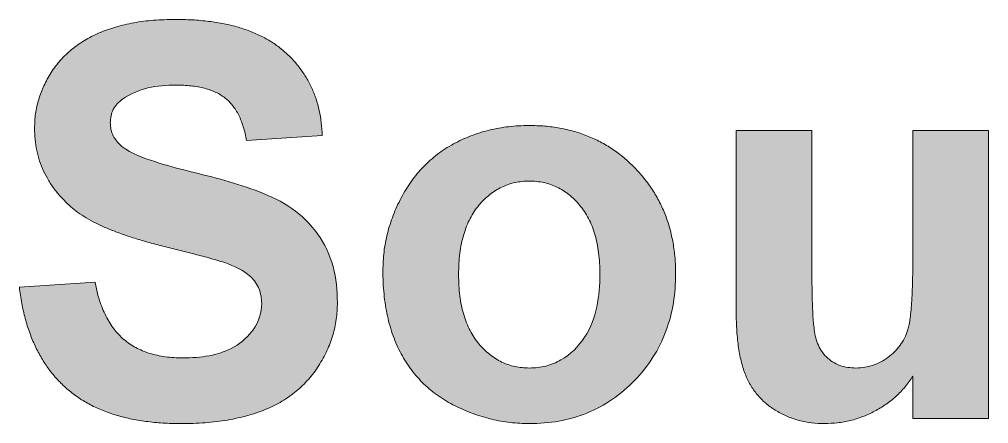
# Model space of a CAD drawing. Extents: x 222 to 1672, y 144 to 807.
# Drawn here: x 456.145 to 461.068, y 383.251 to 385.303 of the extents above; entities that cross this region are included whole.
import ezdxf

# ---------------------------------------------------------------- set-up
doc = ezdxf.new("R2010")
doc.units = 0
doc.header["$LTSCALE"] = 2
doc.header["$MEASUREMENT"] = 0
doc.layers.add('DIM', color=7, linetype='CONTINUOUS')

msp = doc.modelspace()

# ---------------------------------------------------------------- hatches: boundary and pattern name
at = {"layer": 'DIM', "lineweight": 5}
h = msp.add_hatch(color=256, dxfattribs=at)
edge = h.paths.add_edge_path(flags=0)
edge.add_spline(control_points=[(457.37527, 383.8606), (457.37379, 383.81477), (457.36096, 383.7694), (457.30919, 383.69425), (457.27466, 383.66332), (457.19685, 383.618), (457.15273, 383.60429), (457.06463, 383.58754), (457.01977, 383.58505), (456.97463, 383.58456)], knot_values=[0, 0, 0, 0, 0.25, 0.25, 0.5, 0.5, 0.75, 0.75, 1, 1, 1, 1], weights=[1, 1, 1, 1, 1, 1, 1, 1, 1, 1], degree=3, periodic=0)
edge.add_spline(control_points=[(456.97463, 383.58456), (456.95939, 383.58488), (456.92966, 383.5855), (456.88615, 383.59002), (456.84501, 383.59709), (456.80619, 383.60703), (456.77002, 383.62033), (456.73615, 383.63652), (456.7043, 383.65511), (456.6754, 383.67748), (456.64864, 383.70241), (456.62448, 383.73086), (456.60237, 383.7624), (456.5833, 383.79768), (456.56591, 383.83576), (456.55136, 383.87728), (456.53813, 383.92183), (456.53218, 383.95308), (456.52912, 383.96917)], knot_values=[0, 0, 0, 0, 0.0700673, 0.1367493, 0.2009756, 0.2619101, 0.3207914, 0.3779396, 0.4344036, 0.4900566, 0.5456791, 0.6023099, 0.6614374, 0.7224709, 0.7865237, 0.8537494, 0.9247077, 1, 1, 1, 1], weights=[1, 1, 1, 1, 1, 1, 1, 1, 1, 1, 1, 1, 1, 1, 1, 1, 1, 1, 1], degree=3, periodic=0)
edge.add_line((456.52912, 383.96917), (456.1445, 383.94353))
edge.add_spline(control_points=[(456.1445, 383.94353), (456.14825, 383.91609), (456.15557, 383.86261), (456.17277, 383.7852), (456.19566, 383.71303), (456.22325, 383.6458), (456.25584, 383.5836), (456.29352, 383.52641), (456.33675, 383.47439), (456.38501, 383.42729), (456.43842, 383.38533), (456.49763, 383.34954), (456.56211, 383.31908), (456.63193, 383.29378), (456.70739, 383.27467), (456.78822, 383.26135), (456.87442, 383.25269), (456.93374, 383.25172), (456.96421, 383.25122)], knot_values=[0, 0, 0, 0, 0.0691992, 0.1348691, 0.1978866, 0.2581952, 0.3162708, 0.3731085, 0.4290474, 0.4849852, 0.5413358, 0.5984053, 0.6575255, 0.7192896, 0.7837266, 0.8517658, 0.9238663, 1, 1, 1, 1], weights=[1, 1, 1, 1, 1, 1, 1, 1, 1, 1, 1, 1, 1, 1, 1, 1, 1, 1, 1], degree=3, periodic=0)
edge.add_spline(control_points=[(456.96421, 383.25122), (456.98532, 383.25148), (457.02675, 383.25199), (457.08757, 383.25513), (457.14573, 383.26069), (457.20123, 383.26866), (457.25401, 383.27914), (457.30425, 383.29136), (457.35154, 383.30629), (457.39632, 383.32306), (457.43847, 383.34236), (457.47841, 383.36392), (457.51554, 383.38852), (457.55062, 383.41497), (457.58319, 383.44377), (457.61288, 383.47541), (457.64071, 383.50887), (457.6653, 383.54509), (457.68761, 383.58236), (457.70707, 383.62058), (457.72293, 383.65973), (457.73674, 383.6992), (457.74724, 383.73952), (457.75432, 383.78054), (457.7589, 383.8223), (457.75956, 383.85044), (457.75989, 383.8646)], knot_values=[0, 0, 0, 0, 0.0559084, 0.1097584, 0.161296, 0.2106286, 0.2582257, 0.3037887, 0.3475397, 0.3895271, 0.4303723, 0.4702687, 0.509617, 0.5482511, 0.5865925, 0.6246307, 0.6630894, 0.7017543, 0.7404644, 0.7781207, 0.8152413, 0.8522742, 0.8888291, 0.9254729, 0.9624719, 1, 1, 1, 1], weights=[1, 1, 1, 1, 1, 1, 1, 1, 1, 1, 1, 1, 1, 1, 1, 1, 1, 1, 1, 1, 1, 1, 1, 1, 1, 1, 1], degree=3, periodic=0)
edge.add_spline(control_points=[(457.75989, 383.8646), (457.75892, 383.92654), (457.75369, 383.98826), (457.72142, 384.10803), (457.6954, 384.16368), (457.62268, 384.26438), (457.57873, 384.30757), (457.47702, 384.37875), (457.42121, 384.40439), (457.24902, 384.4718), (457.12911, 384.50171), (456.94967, 384.54585), (456.88997, 384.56127), (456.77371, 384.59977), (456.71565, 384.61919), (456.66534, 384.65787)], knot_values=[0, 0, 0, 0, 0.125, 0.125, 0.25, 0.25, 0.375, 0.375, 0.5, 0.5, 0.75, 0.75, 0.875, 0.875, 1, 1, 1, 1], weights=[1, 1, 1, 1, 1, 1, 1, 1, 1, 1, 1, 1, 1, 1, 1, 1], degree=3, periodic=0)
edge.add_spline(control_points=[(456.66534, 384.65787), (456.65623, 384.66618), (456.63874, 384.68214), (456.62003, 384.71151), (456.60786, 384.74322), (456.60665, 384.76553), (456.60604, 384.77686)], knot_values=[0, 0, 0, 0, 0.2680492, 0.5147393, 0.7536549, 1, 1, 1, 1], weights=[1, 1, 1, 1, 1, 1, 1], degree=3, periodic=0)
edge.add_spline(control_points=[(456.60604, 384.77686), (456.60679, 384.78899), (456.60825, 384.81263), (456.62038, 384.84606), (456.64054, 384.87566), (456.65927, 384.89056), (456.66894, 384.89826)], knot_values=[0, 0, 0, 0, 0.2551147, 0.4974982, 0.7405357, 1, 1, 1, 1], weights=[1, 1, 1, 1, 1, 1, 1], degree=3, periodic=0)
edge.add_spline(control_points=[(456.66894, 384.89826), (456.70845, 384.9246), (456.75102, 384.94394), (456.84381, 384.96515), (456.89143, 384.9683), (456.93897, 384.96917)], knot_values=[0, 0, 0, 0, 0.5, 0.5, 1, 1, 1, 1], weights=[1, 1, 1, 1, 1, 1], degree=3, periodic=0)
edge.add_spline(control_points=[(456.93897, 384.96917), (456.95246, 384.96888), (456.97854, 384.96831), (457.01645, 384.96574), (457.05176, 384.96043), (457.08461, 384.95337), (457.11478, 384.94417), (457.14241, 384.93301), (457.16711, 384.91931), (457.18981, 384.90394), (457.20985, 384.88572), (457.22796, 384.86505), (457.24464, 384.84194), (457.25925, 384.81614), (457.27182, 384.7875), (457.2824, 384.75634), (457.29181, 384.72269), (457.29613, 384.69918), (457.29835, 384.68712)], knot_values=[0, 0, 0, 0, 0.0791871, 0.1530575, 0.2227703, 0.2885626, 0.3500407, 0.4076722, 0.4630871, 0.515477, 0.568194, 0.6214961, 0.6765218, 0.735136, 0.7951328, 0.8598189, 0.9280715, 1, 1, 1, 1], weights=[1, 1, 1, 1, 1, 1, 1, 1, 1, 1, 1, 1, 1, 1, 1, 1, 1, 1, 1], degree=3, periodic=0)
edge.add_line((457.29835, 384.68712), (457.68296, 384.71276))
edge.add_spline(control_points=[(457.68296, 384.71276), (457.68162, 384.73457), (457.67898, 384.77734), (457.66845, 384.83975), (457.65252, 384.89887), (457.63084, 384.95454), (457.60323, 385.00669), (457.57038, 385.05561), (457.53206, 385.10124), (457.48813, 385.14302), (457.43883, 385.18092), (457.38329, 385.21349), (457.32221, 385.24093), (457.25563, 385.26396), (457.1833, 385.28139), (457.10517, 385.29353), (457.02153, 385.30134), (456.96383, 385.30211), (456.93417, 385.30251)], knot_values=[0, 0, 0, 0, 0.0609803, 0.1195917, 0.1764054, 0.2316693, 0.2860516, 0.3408708, 0.3959254, 0.4521089, 0.5098405, 0.5691935, 0.6314457, 0.696547, 0.7656505, 0.8389164, 0.9171797, 1, 1, 1, 1], weights=[1, 1, 1, 1, 1, 1, 1, 1, 1, 1, 1, 1, 1, 1, 1, 1, 1, 1, 1], degree=3, periodic=0)
edge.add_spline(control_points=[(456.93417, 385.30251), (456.89793, 385.30169), (456.82804, 385.30011), (456.72722, 385.28726), (456.63462, 385.26588), (456.56345, 385.24051), (456.51103, 385.21618), (456.47481, 385.19564), (456.44051, 385.17385), (456.40911, 385.1493), (456.3794, 385.12363), (456.35246, 385.09533), (456.32796, 385.06509), (456.29833, 385.02288), (456.26794, 384.96702), (456.24105, 384.8969), (456.2243, 384.82426), (456.22239, 384.77481), (456.22143, 384.75002)], knot_values=[0, 0, 0, 0, 0.1072951, 0.2070013, 0.3004627, 0.3883048, 0.4302475, 0.4715149, 0.5115661, 0.5504957, 0.5894595, 0.6277916, 0.6660359, 0.7046669, 0.78044, 0.8536896, 0.9266341, 1, 1, 1, 1], weights=[1, 1, 1, 1, 1, 1, 1, 1, 1, 1, 1, 1, 1, 1, 1, 1, 1, 1, 1], degree=3, periodic=0)
edge.add_spline(control_points=[(456.22143, 384.75002), (456.22191, 384.73075), (456.22285, 384.69281), (456.23211, 384.63709), (456.24643, 384.58361), (456.26662, 384.53221), (456.29284, 384.48324), (456.32471, 384.43643), (456.36262, 384.39211), (456.39143, 384.36514), (456.40612, 384.35138)], knot_values=[0, 0, 0, 0, 0.1273486, 0.2507864, 0.3724959, 0.4930589, 0.6151652, 0.739136, 0.8669463, 1, 1, 1, 1], weights=[1, 1, 1, 1, 1, 1, 1, 1, 1, 1, 1], degree=3, periodic=0)
edge.add_spline(control_points=[(456.40612, 384.35138), (456.41797, 384.34167), (456.44266, 384.32143), (456.48501, 384.29431), (456.53307, 384.26797), (456.58724, 384.24275), (456.64774, 384.21927), (456.71412, 384.1967), (456.78637, 384.17428), (456.83701, 384.16163), (456.86325, 384.15507)], knot_values=[0, 0, 0, 0, 0.0915417, 0.1907683, 0.3001324, 0.4190982, 0.5478142, 0.6879713, 0.8382715, 1, 1, 1, 1], weights=[1, 1, 1, 1, 1, 1, 1, 1, 1, 1, 1], degree=3, periodic=0)
edge.add_spline(control_points=[(456.86325, 384.15507), (456.89037, 384.14818), (456.91752, 384.14137), (456.94469, 384.1347), (456.97187, 384.12803), (456.99891, 384.12082), (457.026, 384.1138), (457.05312, 384.10676), (457.08029, 384.09991), (457.10723, 384.09223), (457.13418, 384.08454), (457.1612, 384.07703), (457.18777, 384.06813)], knot_values=[0, 0, 0, 0, 0.000084, 0.000084, 0.000084, 0.0001679, 0.0001679, 0.0001679, 0.000252, 0.000252, 0.000252, 0.000336, 0.000336, 0.000336, 0.000336], weights=[1, 1, 1, 1, 1, 1, 1, 1, 1, 1, 1, 1, 1], degree=3, periodic=0)
edge.add_spline(control_points=[(457.18777, 384.06813), (457.23503, 384.05028), (457.28275, 384.03067), (457.33814, 383.97885), (457.3527, 383.95753), (457.37126, 383.91054), (457.37447, 383.88582), (457.37527, 383.8606)], knot_values=[0, 0, 0, 0, 0.5, 0.5, 0.75, 0.75, 1, 1, 1, 1], weights=[1, 1, 1, 1, 1, 1, 1, 1], degree=3, periodic=0)
h = msp.add_hatch(color=256, dxfattribs=at)
edge = h.paths.add_edge_path(flags=0)
edge.add_spline(control_points=[(459.47784, 384.01164), (459.47729, 384.03825), (459.47623, 384.09047), (459.46569, 384.16684), (459.44996, 384.23992), (459.42706, 384.30951), (459.39722, 384.37549), (459.36102, 384.43794), (459.31814, 384.49671), (459.26961, 384.55174), (459.21583, 384.6016), (459.15787, 384.64519), (459.09604, 384.6819), (459.03065, 384.712), (458.96146, 384.73535), (458.88862, 384.75216), (458.81199, 384.76235), (458.75965, 384.76347), (458.73304, 384.76404)], knot_values=[0, 0, 0, 0, 0.0672458, 0.1319515, 0.1945399, 0.2560416, 0.3167916, 0.3773093, 0.438228, 0.5004209, 0.5625422, 0.6233185, 0.6834251, 0.7440079, 0.8049761, 0.8677137, 0.9327542, 1, 1, 1, 1], weights=[1, 1, 1, 1, 1, 1, 1, 1, 1, 1, 1, 1, 1, 1, 1, 1, 1, 1, 1], degree=3, periodic=0)
edge.add_spline(control_points=[(458.73304, 384.76404), (458.71554, 384.76372), (458.68101, 384.76309), (458.62979, 384.75844), (458.57981, 384.75156), (458.53125, 384.74073), (458.48363, 384.72836), (458.43773, 384.71148), (458.39256, 384.69288), (458.34909, 384.67082), (458.30734, 384.6461), (458.26813, 384.61829), (458.23099, 384.58838), (458.19699, 384.55513), (458.16473, 384.51991), (458.13497, 384.48183), (458.10831, 384.44066), (458.07531, 384.38356), (458.04177, 384.30877), (458.01214, 384.21666), (457.99431, 384.12277), (457.99188, 384.05966), (457.99066, 384.02807)], knot_values=[0, 0, 0, 0, 0.0448844, 0.0885409, 0.1317912, 0.1741759, 0.216047, 0.2578591, 0.2994562, 0.3412683, 0.3827341, 0.4237805, 0.4644306, 0.5048783, 0.5456077, 0.586848, 0.6286419, 0.6712901, 0.7558939, 0.8382079, 0.9190141, 1, 1, 1, 1], weights=[1, 1, 1, 1, 1, 1, 1, 1, 1, 1, 1, 1, 1, 1, 1, 1, 1, 1, 1, 1, 1, 1, 1], degree=3, periodic=0)
edge.add_spline(control_points=[(457.99066, 384.02807), (457.99098, 384.00763), (457.99162, 383.9675), (457.99611, 383.90852), (458.00328, 383.85195), (458.01314, 383.7977), (458.02645, 383.74595), (458.04247, 383.69656), (458.06122, 383.64945), (458.08334, 383.60492), (458.10831, 383.56288), (458.13536, 383.52284), (458.16615, 383.48615), (458.19875, 383.45153), (458.23461, 383.42), (458.27285, 383.39089), (458.31391, 383.36424), (458.37196, 383.33318), (458.44751, 383.30058), (458.54133, 383.27181), (458.63772, 383.25445), (458.70279, 383.2523), (458.73545, 383.25122)], knot_values=[0, 0, 0, 0, 0.0504443, 0.0990292, 0.1458783, 0.1911293, 0.2350153, 0.2776445, 0.3192014, 0.3600305, 0.40022, 0.4398049, 0.4791352, 0.5182994, 0.5570566, 0.5968058, 0.6368477, 0.6776981, 0.7591891, 0.8394695, 0.9194482, 1, 1, 1, 1], weights=[1, 1, 1, 1, 1, 1, 1, 1, 1, 1, 1, 1, 1, 1, 1, 1, 1, 1, 1, 1, 1, 1, 1], degree=3, periodic=0)
edge.add_spline(control_points=[(458.73545, 383.25122), (458.78537, 383.2522), (458.83512, 383.25496), (458.93336, 383.273), (458.98151, 383.28618), (459.11861, 383.34174), (459.20191, 383.40029), (459.33973, 383.5425), (459.39376, 383.62737), (459.44606, 383.76751), (459.45814, 383.8156), (459.47437, 383.91259), (459.47683, 383.962), (459.47784, 384.01164)], knot_values=[0, 0, 0, 0, 0.125, 0.125, 0.25, 0.25, 0.5, 0.5, 0.75, 0.75, 0.875, 0.875, 1, 1, 1, 1], weights=[1, 1, 1, 1, 1, 1, 1, 1, 1, 1, 1, 1, 1, 1], degree=3, periodic=0)
edge = h.paths.add_edge_path(flags=0)
edge.add_spline(control_points=[(459.09322, 384.01044), (459.09237, 383.9545), (459.08898, 383.89888), (459.06567, 383.78966), (459.04585, 383.73643), (458.98454, 383.64218), (458.94339, 383.60204), (458.87129, 383.56064), (458.8448, 383.55001), (458.79083, 383.53639), (458.76305, 383.53419), (458.73505, 383.53327)], knot_values=[0, 0, 0, 0, 0.25, 0.25, 0.5, 0.5, 0.75, 0.75, 0.875, 0.875, 1, 1, 1, 1], weights=[1, 1, 1, 1, 1, 1, 1, 1, 1, 1, 1, 1], degree=3, periodic=0)
edge.add_spline(control_points=[(458.73505, 383.53327), (458.72261, 383.53368), (458.69813, 383.53448), (458.66208, 383.54018), (458.62759, 383.54987), (458.59442, 383.56308), (458.56297, 383.58049), (458.53326, 383.60189), (458.50512, 383.62703), (458.47827, 383.65532), (458.45363, 383.68728), (458.43294, 383.72347), (458.41482, 383.76253), (458.40055, 383.80521), (458.38872, 383.85093), (458.38105, 383.90032), (458.37611, 383.95291), (458.37556, 383.98906), (458.37527, 384.00763)], knot_values=[0, 0, 0, 0, 0.0558528, 0.1098825, 0.1634274, 0.2164357, 0.2698495, 0.3244355, 0.3805132, 0.439057, 0.4993889, 0.5612046, 0.6258751, 0.692442, 0.7629853, 0.8377173, 0.916607, 1, 1, 1, 1], weights=[1, 1, 1, 1, 1, 1, 1, 1, 1, 1, 1, 1, 1, 1, 1, 1, 1, 1, 1], degree=3, periodic=0)
edge.add_spline(control_points=[(458.37527, 384.00763), (458.37556, 384.02621), (458.37611, 384.06236), (458.38105, 384.11495), (458.38872, 384.16433), (458.40055, 384.21006), (458.41482, 384.25273), (458.43294, 384.2918), (458.45363, 384.32798), (458.47827, 384.35995), (458.50512, 384.38824), (458.53326, 384.41338), (458.56297, 384.43478), (458.59442, 384.45218), (458.62759, 384.4654), (458.66208, 384.47509), (458.69813, 384.48079), (458.72261, 384.48159), (458.73505, 384.48199)], knot_values=[0, 0, 0, 0, 0.083393, 0.1622827, 0.2370147, 0.307558, 0.3741249, 0.4387954, 0.5006111, 0.560943, 0.6194868, 0.6755645, 0.7301505, 0.7835643, 0.8365726, 0.8901175, 0.9441472, 1, 1, 1, 1], weights=[1, 1, 1, 1, 1, 1, 1, 1, 1, 1, 1, 1, 1, 1, 1, 1, 1, 1, 1], degree=3, periodic=0)
edge.add_spline(control_points=[(458.73505, 384.48199), (458.74749, 384.48159), (458.77196, 384.48079), (458.80801, 384.47507), (458.84241, 384.46548), (458.87536, 384.45208), (458.90674, 384.4348), (458.93642, 384.41336), (458.96456, 384.38835), (458.99103, 384.35993), (459.01524, 384.32787), (459.03587, 384.29189), (459.05414, 384.25304), (459.06838, 384.21063), (459.0796, 384.1652), (459.08748, 384.11657), (459.09238, 384.06463), (459.09293, 384.02888), (459.09322, 384.01044)], knot_values=[0, 0, 0, 0, 0.056166, 0.1104987, 0.164344, 0.2170906, 0.270804, 0.3256961, 0.3820883, 0.4405482, 0.5008547, 0.5630171, 0.6275027, 0.6944429, 0.7646501, 0.838611, 0.9167421, 1, 1, 1, 1], weights=[1, 1, 1, 1, 1, 1, 1, 1, 1, 1, 1, 1, 1, 1, 1, 1, 1, 1, 1], degree=3, periodic=0)
h = msp.add_hatch(color=256, dxfattribs=at)
edge = h.paths.add_edge_path(flags=0)
edge.add_spline(control_points=[(459.78553, 383.81813), (459.78566, 383.80143), (459.78592, 383.76896), (459.78849, 383.7218), (459.79193, 383.67741), (459.79711, 383.63583), (459.80382, 383.59689), (459.81231, 383.56083), (459.82176, 383.52742), (459.83653, 383.4871), (459.86003, 383.4412), (459.89564, 383.39192), (459.93906, 383.34931), (459.98983, 383.31424), (460.04584, 383.28647), (460.10565, 383.26566), (460.16925, 383.25343), (460.21283, 383.25197), (460.23505, 383.25122)], knot_values=[0, 0, 0, 0, 0.0606019, 0.1178766, 0.1713776, 0.2221842, 0.2699219, 0.3147215, 0.3566043, 0.3958663, 0.4704442, 0.5429711, 0.615642, 0.6901426, 0.7660185, 0.841902, 0.9193852, 1, 1, 1, 1], weights=[1, 1, 1, 1, 1, 1, 1, 1, 1, 1, 1, 1, 1, 1, 1, 1, 1, 1, 1], degree=3, periodic=0)
edge.add_spline(control_points=[(460.23505, 383.25122), (460.257, 383.25203), (460.3008, 383.25363), (460.36559, 383.26554), (460.42866, 383.28538), (460.48934, 383.31297), (460.54636, 383.34768), (460.5988, 383.38873), (460.64481, 383.43707), (460.6702, 383.47363), (460.68296, 383.49201)], knot_values=[0, 0, 0, 0, 0.1241811, 0.2478228, 0.3714068, 0.4975708, 0.6240806, 0.7483744, 0.8734721, 1, 1, 1, 1], weights=[1, 1, 1, 1, 1, 1, 1, 1, 1, 1, 1], degree=3, periodic=0)
edge.add_line((460.68296, 383.49201), (460.68296, 383.27686))
edge.add_line((460.68296, 383.27686), (461.06758, 383.27686))
edge.add_line((461.06758, 383.27686), (461.06758, 384.7384))
edge.add_line((461.06758, 384.7384), (460.68296, 384.7384))
edge.add_line((460.68296, 384.7384), (460.68296, 384.11941))
edge.add_spline(control_points=[(460.68296, 384.11941), (460.6829, 384.0943), (460.68278, 384.04662), (460.68151, 383.97878), (460.67983, 383.91825), (460.67633, 383.86512), (460.67324, 383.81922), (460.66813, 383.78081), (460.6636, 383.74944), (460.65492, 383.71782), (460.64115, 383.68423), (460.61889, 383.64827), (460.59074, 383.61587), (460.55768, 383.58731), (460.52081, 383.56323), (460.48066, 383.54568), (460.43787, 383.53547), (460.40858, 383.53401), (460.3937, 383.53327)], knot_values=[0, 0, 0, 0, 0.1013141, 0.1924022, 0.2738203, 0.3456232, 0.4072486, 0.4593854, 0.5019992, 0.5349425, 0.5914857, 0.6478668, 0.704799, 0.7640115, 0.8236541, 0.8818201, 0.9399861, 1, 1, 1, 1], weights=[1, 1, 1, 1, 1, 1, 1, 1, 1, 1, 1, 1, 1, 1, 1, 1, 1, 1, 1], degree=3, periodic=0)
edge.add_spline(control_points=[(460.3937, 383.53327), (460.36595, 383.53407), (460.33823, 383.53691), (460.28626, 383.55532), (460.26307, 383.57054), (460.22373, 383.60948), (460.20956, 383.63264), (460.18832, 383.68341), (460.18413, 383.71031), (460.16853, 383.84585), (460.17064, 383.95511), (460.17014, 384.06412)], knot_values=[0, 0, 0, 0, 0.125, 0.125, 0.25, 0.25, 0.375, 0.375, 0.5, 0.5, 1, 1, 1, 1], weights=[1, 1, 1, 1, 1, 1, 1, 1, 1, 1, 1, 1], degree=3, periodic=0)
edge.add_line((460.17014, 384.06412), (460.17014, 384.7384))
edge.add_line((460.17014, 384.7384), (459.78553, 384.7384))
edge.add_line((459.78553, 384.7384), (459.78553, 383.81813))

# ---------------------------------------------------------------- linework, layer by layer
for p, q in [((457.68296, 384.71276), (457.29835, 384.68712)), ((459.78553, 384.7384), (460.17014, 384.7384)), ((459.78553, 383.81813), (459.78553, 384.7384)), ((460.17014, 384.7384), (460.17014, 384.06412)), ((460.68296, 384.7384), (461.06758, 384.7384)), ((460.68296, 384.11941), (460.68296, 384.7384)), ((461.06758, 384.7384), (461.06758, 383.27686)), ((456.1445, 383.94353), (456.52912, 383.96917)), ((460.68296, 383.27686), (460.68296, 383.49201)), ((461.06758, 383.27686), (460.68296, 383.27686))]:
    msp.add_line(p, q, dxfattribs=at)
for points, knots in [([(456.22143, 384.75002), (456.22239, 384.77481), (456.2243, 384.82426), (456.24105, 384.8969), (456.26794, 384.96702), (456.29833, 385.02288), (456.32796, 385.06509), (456.35246, 385.09533), (456.3794, 385.12363), (456.40911, 385.1493), (456.44051, 385.17385), (456.47481, 385.19564), (456.51103, 385.21618), (456.56345, 385.24051), (456.63462, 385.26588), (456.72722, 385.28726), (456.82804, 385.30011), (456.89793, 385.30169), (456.93417, 385.30251)], [0, 0, 0, 0, 0.0733659, 0.1463104, 0.21956, 0.2953331, 0.3339641, 0.3722084, 0.4105405, 0.4495043, 0.4884339, 0.5284851, 0.5697525, 0.6116952, 0.6995373, 0.7929987, 0.8927049, 1, 1, 1, 1]), ([(456.93417, 385.30251), (456.96383, 385.30211), (457.02153, 385.30134), (457.10517, 385.29353), (457.1833, 385.28139), (457.25563, 385.26396), (457.32221, 385.24093), (457.38329, 385.21349), (457.43883, 385.18092), (457.48813, 385.14302), (457.53206, 385.10124), (457.57038, 385.05561), (457.60323, 385.00669), (457.63084, 384.95454), (457.65252, 384.89887), (457.66845, 384.83975), (457.67898, 384.77734), (457.68162, 384.73457), (457.68296, 384.71276)], [0, 0, 0, 0, 0.0828203, 0.1610836, 0.2343495, 0.303453, 0.3685543, 0.4308065, 0.4901595, 0.5478911, 0.6040746, 0.6591292, 0.7139484, 0.7683307, 0.8235946, 0.8804083, 0.9390197, 1, 1, 1, 1]), ([(456.93897, 384.96917), (456.89143, 384.9683), (456.84381, 384.96515), (456.75102, 384.94394), (456.70845, 384.9246), (456.66894, 384.89826)], [0, 0, 0, 0, 0.5, 0.5, 1, 1, 1, 1]), ([(457.29835, 384.68712), (457.29613, 384.69918), (457.29181, 384.72269), (457.2824, 384.75634), (457.27182, 384.7875), (457.25925, 384.81614), (457.24464, 384.84194), (457.22796, 384.86505), (457.20985, 384.88572), (457.18981, 384.90394), (457.16711, 384.91931), (457.14241, 384.93301), (457.11478, 384.94417), (457.08461, 384.95337), (457.05176, 384.96043), (457.01645, 384.96574), (456.97854, 384.96831), (456.95246, 384.96888), (456.93897, 384.96917)], [0, 0, 0, 0, 0.0719285, 0.1401811, 0.2048672, 0.264864, 0.3234782, 0.3785039, 0.431806, 0.484523, 0.5369129, 0.5923278, 0.6499593, 0.7114374, 0.7772297, 0.8469425, 0.9208129, 1, 1, 1, 1]), ([(456.66894, 384.89826), (456.65927, 384.89056), (456.64054, 384.87566), (456.62038, 384.84606), (456.60825, 384.81263), (456.60679, 384.78899), (456.60604, 384.77686)], [0, 0, 0, 0, 0.2594643, 0.5025018, 0.7448853, 1, 1, 1, 1]), ([(456.40612, 384.35138), (456.39143, 384.36514), (456.36262, 384.39211), (456.32471, 384.43643), (456.29284, 384.48324), (456.26662, 384.53221), (456.24643, 384.58361), (456.23211, 384.63709), (456.22285, 384.69281), (456.22191, 384.73075), (456.22143, 384.75002)], [0, 0, 0, 0, 0.13305368, 0.26086404, 0.38483479, 0.50694112, 0.6275041, 0.74921361, 0.87265139, 1, 1, 1, 1]), ([(456.60604, 384.77686), (456.60665, 384.76553), (456.60786, 384.74322), (456.62003, 384.71151), (456.63874, 384.68214), (456.65623, 384.66618), (456.66534, 384.65787)], [0, 0, 0, 0, 0.2463451, 0.4852607, 0.7319508, 1, 1, 1, 1]), ([(457.99066, 384.02807), (457.99188, 384.05966), (457.99431, 384.12277), (458.01214, 384.21666), (458.04177, 384.30877), (458.07531, 384.38356), (458.10831, 384.44066), (458.13497, 384.48183), (458.16473, 384.51991), (458.19699, 384.55513), (458.23099, 384.58838), (458.26813, 384.61829), (458.30734, 384.6461), (458.34909, 384.67082), (458.39256, 384.69288), (458.43773, 384.71148), (458.48363, 384.72836), (458.53125, 384.74073), (458.57981, 384.75156), (458.62979, 384.75844), (458.68101, 384.76309), (458.71554, 384.76372), (458.73304, 384.76404)], [0, 0, 0, 0, 0.0809859, 0.1617921, 0.2441061, 0.3287099, 0.3713581, 0.413152, 0.4543923, 0.4951217, 0.5355694, 0.5762195, 0.6172659, 0.6587317, 0.7005438, 0.7421409, 0.783953, 0.8258241, 0.8682088, 0.9114591, 0.9551156, 1, 1, 1, 1]), ([(458.73304, 384.76404), (458.75965, 384.76347), (458.81199, 384.76235), (458.88862, 384.75216), (458.96146, 384.73535), (459.03065, 384.712), (459.09604, 384.6819), (459.15787, 384.64519), (459.21583, 384.6016), (459.26961, 384.55174), (459.31814, 384.49671), (459.36102, 384.43794), (459.39722, 384.37549), (459.42706, 384.30951), (459.44996, 384.23992), (459.46569, 384.16684), (459.47623, 384.09047), (459.47729, 384.03825), (459.47784, 384.01164)], [0, 0, 0, 0, 0.0672458, 0.1322863, 0.1950239, 0.2559921, 0.3165749, 0.3766815, 0.4374578, 0.4995791, 0.561772, 0.6226907, 0.6832084, 0.7439584, 0.8054601, 0.8680485, 0.9327542, 1, 1, 1, 1]), ([(456.66534, 384.65787), (456.71565, 384.61919), (456.77371, 384.59977), (456.88997, 384.56127), (456.94967, 384.54585), (457.12911, 384.50171), (457.24902, 384.4718), (457.42121, 384.40439), (457.47702, 384.37875), (457.57873, 384.30757), (457.62268, 384.26438), (457.6954, 384.16368), (457.72142, 384.10803), (457.75369, 383.98826), (457.75892, 383.92654), (457.75989, 383.8646)], [0, 0, 0, 0, 0.125, 0.125, 0.25, 0.25, 0.5, 0.5, 0.625, 0.625, 0.75, 0.75, 0.875, 0.875, 1, 1, 1, 1]), ([(458.73505, 384.48199), (458.72261, 384.48159), (458.69813, 384.48079), (458.66208, 384.47509), (458.62759, 384.4654), (458.59442, 384.45218), (458.56297, 384.43478), (458.53326, 384.41338), (458.50512, 384.38824), (458.47827, 384.35995), (458.45363, 384.32798), (458.43294, 384.2918), (458.41482, 384.25273), (458.40055, 384.21006), (458.38872, 384.16433), (458.38105, 384.11495), (458.37611, 384.06236), (458.37556, 384.02621), (458.37527, 384.00763)], [0, 0, 0, 0, 0.0558528, 0.1098825, 0.1634274, 0.2164357, 0.2698495, 0.3244355, 0.3805132, 0.439057, 0.4993889, 0.5612046, 0.6258751, 0.692442, 0.7629853, 0.8377173, 0.916607, 1, 1, 1, 1]), ([(459.09322, 384.01044), (459.09293, 384.02888), (459.09238, 384.06463), (459.08748, 384.11657), (459.0796, 384.1652), (459.06838, 384.21063), (459.05414, 384.25304), (459.03587, 384.29189), (459.01524, 384.32787), (458.99103, 384.35993), (458.96456, 384.38835), (458.93642, 384.41336), (458.90674, 384.4348), (458.87536, 384.45208), (458.84241, 384.46548), (458.80801, 384.47507), (458.77196, 384.48079), (458.74749, 384.48159), (458.73505, 384.48199)], [0, 0, 0, 0, 0.0832579, 0.161389, 0.2353499, 0.3055571, 0.3724973, 0.4369829, 0.4991453, 0.5594518, 0.6179117, 0.6743039, 0.729196, 0.7829094, 0.835656, 0.8895013, 0.943834, 1, 1, 1, 1]), ([(456.86325, 384.15507), (456.83701, 384.16163), (456.78637, 384.17428), (456.71412, 384.1967), (456.64774, 384.21927), (456.58724, 384.24275), (456.53307, 384.26797), (456.48501, 384.29431), (456.44266, 384.32143), (456.41797, 384.34167), (456.40612, 384.35138)], [0, 0, 0, 0, 0.1617285, 0.3120287, 0.4521858, 0.5809018, 0.6998676, 0.8092317, 0.9084583, 1, 1, 1, 1]), ([(457.18777, 384.06813), (457.1612, 384.07703), (457.13418, 384.08454), (457.10723, 384.09223), (457.08029, 384.09991), (457.05312, 384.10676), (457.026, 384.1138), (456.99891, 384.12082), (456.97187, 384.12803), (456.94469, 384.1347), (456.91752, 384.14137), (456.89037, 384.14818), (456.86325, 384.15507)], [0, 0, 0, 0, 0.00008407249, 0.00008407249, 0.00008407249, 0.00016812165, 0.00016812165, 0.00016812165, 0.00025207619, 0.00025207619, 0.00025207619, 0.00033602953, 0.00033602953, 0.00033602953, 0.00033602953]), ([(460.3937, 383.53327), (460.40858, 383.53401), (460.43787, 383.53547), (460.48066, 383.54568), (460.52081, 383.56323), (460.55768, 383.58731), (460.59074, 383.61587), (460.61889, 383.64827), (460.64115, 383.68423), (460.65492, 383.71782), (460.6636, 383.74944), (460.66813, 383.78081), (460.67324, 383.81922), (460.67633, 383.86512), (460.67983, 383.91825), (460.68151, 383.97878), (460.68278, 384.04662), (460.6829, 384.0943), (460.68296, 384.11941)], [0, 0, 0, 0, 0.0600139, 0.1181799, 0.1763459, 0.2359885, 0.295201, 0.3521332, 0.4085143, 0.4650575, 0.4980008, 0.5406146, 0.5927514, 0.6543768, 0.7261797, 0.8075978, 0.8986859, 1, 1, 1, 1]), ([(457.37527, 383.8606), (457.37447, 383.88582), (457.37126, 383.91054), (457.3527, 383.95753), (457.33814, 383.97885), (457.28275, 384.03067), (457.23503, 384.05028), (457.18777, 384.06813)], [0, 0, 0, 0, 0.25, 0.25, 0.5, 0.5, 1, 1, 1, 1]), ([(460.17014, 384.06412), (460.17064, 383.95511), (460.16853, 383.84585), (460.18413, 383.71031), (460.18832, 383.68341), (460.20956, 383.63264), (460.22373, 383.60948), (460.26307, 383.57054), (460.28626, 383.55532), (460.33823, 383.53691), (460.36595, 383.53407), (460.3937, 383.53327)], [0, 0, 0, 0, 0.5, 0.5, 0.625, 0.625, 0.75, 0.75, 0.875, 0.875, 1, 1, 1, 1]), ([(458.73545, 383.25122), (458.70279, 383.2523), (458.63772, 383.25445), (458.54133, 383.27181), (458.44751, 383.30058), (458.37196, 383.33318), (458.31391, 383.36424), (458.27285, 383.39089), (458.23461, 383.42), (458.19875, 383.45153), (458.16615, 383.48615), (458.13536, 383.52284), (458.10831, 383.56288), (458.08334, 383.60492), (458.06122, 383.64945), (458.04247, 383.69656), (458.02645, 383.74595), (458.01314, 383.7977), (458.00328, 383.85195), (457.99611, 383.90852), (457.99162, 383.9675), (457.99098, 384.00763), (457.99066, 384.02807)], [0, 0, 0, 0, 0.0805518, 0.1605305, 0.2408109, 0.3223019, 0.3631523, 0.4031942, 0.4429434, 0.4817006, 0.5208648, 0.5601951, 0.59978, 0.6399695, 0.6807986, 0.7223555, 0.7649847, 0.8088707, 0.8541217, 0.9009708, 0.9495557, 1, 1, 1, 1]), ([(458.37527, 384.00763), (458.37556, 383.98906), (458.37611, 383.95291), (458.38105, 383.90032), (458.38872, 383.85093), (458.40055, 383.80521), (458.41482, 383.76253), (458.43294, 383.72347), (458.45363, 383.68728), (458.47827, 383.65532), (458.50512, 383.62703), (458.53326, 383.60189), (458.56297, 383.58049), (458.59442, 383.56308), (458.62759, 383.54987), (458.66208, 383.54018), (458.69813, 383.53448), (458.72261, 383.53368), (458.73505, 383.53327)], [0, 0, 0, 0, 0.083393, 0.1622827, 0.2370147, 0.307558, 0.3741249, 0.4387954, 0.5006111, 0.560943, 0.6194868, 0.6755645, 0.7301505, 0.7835643, 0.8365726, 0.8901175, 0.9441472, 1, 1, 1, 1]), ([(458.73505, 383.53327), (458.76305, 383.53419), (458.79083, 383.53639), (458.8448, 383.55001), (458.87129, 383.56064), (458.94339, 383.60204), (458.98454, 383.64218), (459.04585, 383.73643), (459.06567, 383.78966), (459.08898, 383.89888), (459.09237, 383.9545), (459.09322, 384.01044)], [0, 0, 0, 0, 0.125, 0.125, 0.25, 0.25, 0.5, 0.5, 0.75, 0.75, 1, 1, 1, 1]), ([(459.47784, 384.01164), (459.47683, 383.962), (459.47437, 383.91259), (459.45814, 383.8156), (459.44606, 383.76751), (459.39376, 383.62737), (459.33973, 383.5425), (459.20191, 383.40029), (459.11861, 383.34174), (458.98151, 383.28618), (458.93336, 383.273), (458.83512, 383.25496), (458.78537, 383.2522), (458.73545, 383.25122)], [0, 0, 0, 0, 0.125, 0.125, 0.25, 0.25, 0.5, 0.5, 0.75, 0.75, 0.875, 0.875, 1, 1, 1, 1]), ([(456.52912, 383.96917), (456.53218, 383.95308), (456.53813, 383.92183), (456.55136, 383.87728), (456.56591, 383.83576), (456.5833, 383.79768), (456.60237, 383.7624), (456.62448, 383.73086), (456.64864, 383.70241), (456.6754, 383.67748), (456.7043, 383.65511), (456.73615, 383.63652), (456.77002, 383.62033), (456.80619, 383.60703), (456.84501, 383.59709), (456.88615, 383.59002), (456.92966, 383.5855), (456.95939, 383.58488), (456.97463, 383.58456)], [0, 0, 0, 0, 0.0752923, 0.1462506, 0.2134763, 0.2775291, 0.3385626, 0.3976901, 0.4543209, 0.5099434, 0.5655964, 0.6220604, 0.6792086, 0.7380899, 0.7990244, 0.8632507, 0.9299327, 1, 1, 1, 1]), ([(456.96421, 383.25122), (456.93374, 383.25172), (456.87442, 383.25269), (456.78822, 383.26135), (456.70739, 383.27467), (456.63193, 383.29378), (456.56211, 383.31908), (456.49763, 383.34954), (456.43842, 383.38533), (456.38501, 383.42729), (456.33675, 383.47439), (456.29352, 383.52641), (456.25584, 383.5836), (456.22325, 383.6458), (456.19566, 383.71303), (456.17277, 383.7852), (456.15557, 383.86261), (456.14825, 383.91609), (456.1445, 383.94353)], [0, 0, 0, 0, 0.0761337, 0.1482342, 0.2162734, 0.2807104, 0.3424745, 0.4015947, 0.4586642, 0.5150148, 0.5709526, 0.6268915, 0.6837292, 0.7418048, 0.8021134, 0.8651309, 0.9308008, 1, 1, 1, 1]), ([(457.75989, 383.8646), (457.75956, 383.85044), (457.7589, 383.8223), (457.75432, 383.78054), (457.74724, 383.73952), (457.73674, 383.6992), (457.72293, 383.65973), (457.70707, 383.62058), (457.68761, 383.58236), (457.6653, 383.54509), (457.64071, 383.50887), (457.61288, 383.47541), (457.58319, 383.44377), (457.55062, 383.41497), (457.51554, 383.38852), (457.47841, 383.36392), (457.43847, 383.34236), (457.39632, 383.32306), (457.35154, 383.30629), (457.30425, 383.29136), (457.25401, 383.27914), (457.20123, 383.26866), (457.14573, 383.26069), (457.08757, 383.25513), (457.02675, 383.25199), (456.98532, 383.25148), (456.96421, 383.25122)], [0, 0, 0, 0, 0.0375281, 0.0745271, 0.1111709, 0.1477258, 0.1847587, 0.2218793, 0.2595356, 0.2982457, 0.3369106, 0.3753693, 0.4134075, 0.4517489, 0.490383, 0.5297313, 0.5696277, 0.6104729, 0.6524603, 0.6962113, 0.7417743, 0.7893714, 0.838704, 0.8902416, 0.9440916, 1, 1, 1, 1]), ([(456.97463, 383.58456), (457.01977, 383.58505), (457.06463, 383.58754), (457.15273, 383.60429), (457.19685, 383.618), (457.27466, 383.66332), (457.30919, 383.69425), (457.36096, 383.7694), (457.37379, 383.81477), (457.37527, 383.8606)], [0, 0, 0, 0, 0.25, 0.25, 0.5, 0.5, 0.75, 0.75, 1, 1, 1, 1]), ([(460.23505, 383.25122), (460.21283, 383.25197), (460.16925, 383.25343), (460.10565, 383.26566), (460.04584, 383.28647), (459.98983, 383.31424), (459.93906, 383.34931), (459.89564, 383.39192), (459.86003, 383.4412), (459.83653, 383.4871), (459.82176, 383.52742), (459.81231, 383.56083), (459.80382, 383.59689), (459.79711, 383.63583), (459.79193, 383.67741), (459.78849, 383.7218), (459.78592, 383.76896), (459.78566, 383.80143), (459.78553, 383.81813)], [0, 0, 0, 0, 0.0806148, 0.158098, 0.2339815, 0.3098574, 0.384358, 0.4570289, 0.5295558, 0.6041337, 0.6433957, 0.6852785, 0.7300781, 0.7778158, 0.8286224, 0.8821234, 0.9393981, 1, 1, 1, 1]), ([(460.68296, 383.49201), (460.6702, 383.47363), (460.64481, 383.43707), (460.5988, 383.38873), (460.54636, 383.34768), (460.48934, 383.31297), (460.42866, 383.28538), (460.36559, 383.26554), (460.3008, 383.25363), (460.257, 383.25203), (460.23505, 383.25122)], [0, 0, 0, 0, 0.1265279, 0.2516256, 0.3759194, 0.5024292, 0.6285932, 0.7521772, 0.8758189, 1, 1, 1, 1])]:
    msp.add_open_spline(points, degree=3, knots=knots, dxfattribs=at)

doc.saveas('drawing.dxf')
